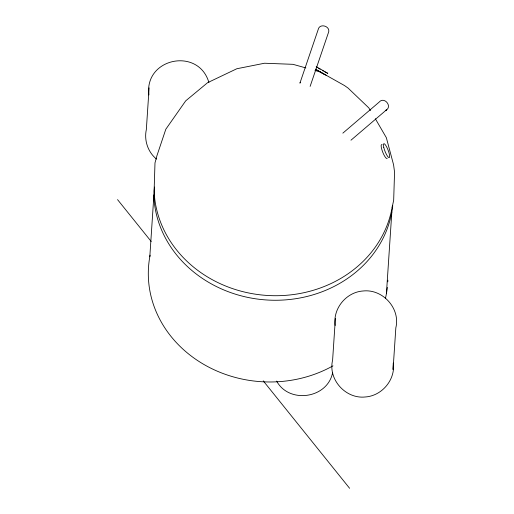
<?xml version="1.0" encoding="UTF-8"?>
<svg xmlns="http://www.w3.org/2000/svg" width="514" height="514" viewBox="0 0 514 514"><rect width="100%" height="100%" fill="white"/><g stroke="black" fill="none" stroke-linecap="round" stroke-linejoin="round"><path stroke-width="0.77" d="M393.261 363.257L393.062 369.579L395.838 327.823C400.618 308.593 382.84 288.849 363.231 290.975C346.25 292.023 332.616 308.651 335.167 325.49M149.111 87.862L146.336 129.618C143.952 140.341 147.968 152.195 156.539 159.102M149.805 256.743L154.438 187.038M335.385 318.378L332.609 360.134C327.829 379.364 345.607 399.108 365.223 396.981C381.941 395.934 395.562 379.743 393.332 363.09M386.412 293.7L391.841 211.98M392.143 207.438L393.679 200.184L394.553 172.094L393.583 164.801L386.348 137.688L375.349 118.753M332.552 372.991C327.2 398.646 289.035 404.036 276.635 381.08M310.122 86.391L328.311 32.992C331.446 26.355 319.419 22.5 318.115 29.748L299.925 83.139L300.298 82.465M342.851 133.145L379.075 102.183C384.144 95.977 392.914 106.565 385.828 110.369L386.245 110.073M350.978 140.2L386.599 109.758M305.869 67.925L292.98 64.327L264.517 63.235L236.819 68.748L207.592 82.69L185.702 100.847L165.823 129.226L156.931 155.723L154.99 162.899L154.116 190.99L154.675 198.327M314.966 70.463L320.273 71.947L344.528 85.568L348.081 88.08L368.795 107.869L370.433 110.594M316.849 66.974L327.823 73.361L324.899 71.896M315.615 69.146L326.589 75.532M323.666 74.067L324.932 74.748M322.323 70.463L323.402 71.073M322.169 73.239L316.001 69.679M318.584 68.317L320.132 69.217M316.174 66.865L317.234 67.514M117.545 199.625L151.206 241.49M263.219 380.829L349.616 488.3M208.909 82.561C198.674 46.883 144.055 57.876 148.893 94.974M387.331 287.41A119.858 106.7 3.8 0 1 385.449 298.371M332.963 365.865A119.858 106.7 3.8 0 1 201.848 363.244A119.858 106.7 3.8 0 1 150.101 255.188M387.858 280.22A119.858 106.7 3.8 0 1 387.787 281.82M392.754 205.684A119.858 106.7 3.8 0 1 269.33 300.125A119.858 106.7 3.8 0 1 153.782 194.922M387.241 158.209A7.472 1.658 68.7 0 1 382.602 151.842A7.472 1.658 68.7 0 1 382.14 144.723M392.407 205.876A119.858 106.7 3.8 0 1 269.638 295.582A119.858 106.7 3.8 0 1 154.361 195.166M383.772 147.428A7.472 1.658 68.7 0 0 389.169 157.637A7.472 1.658 68.7 0 0 386.65 146.908A7.472 1.658 68.7 0 0 383.772 147.428"/></g></svg>
